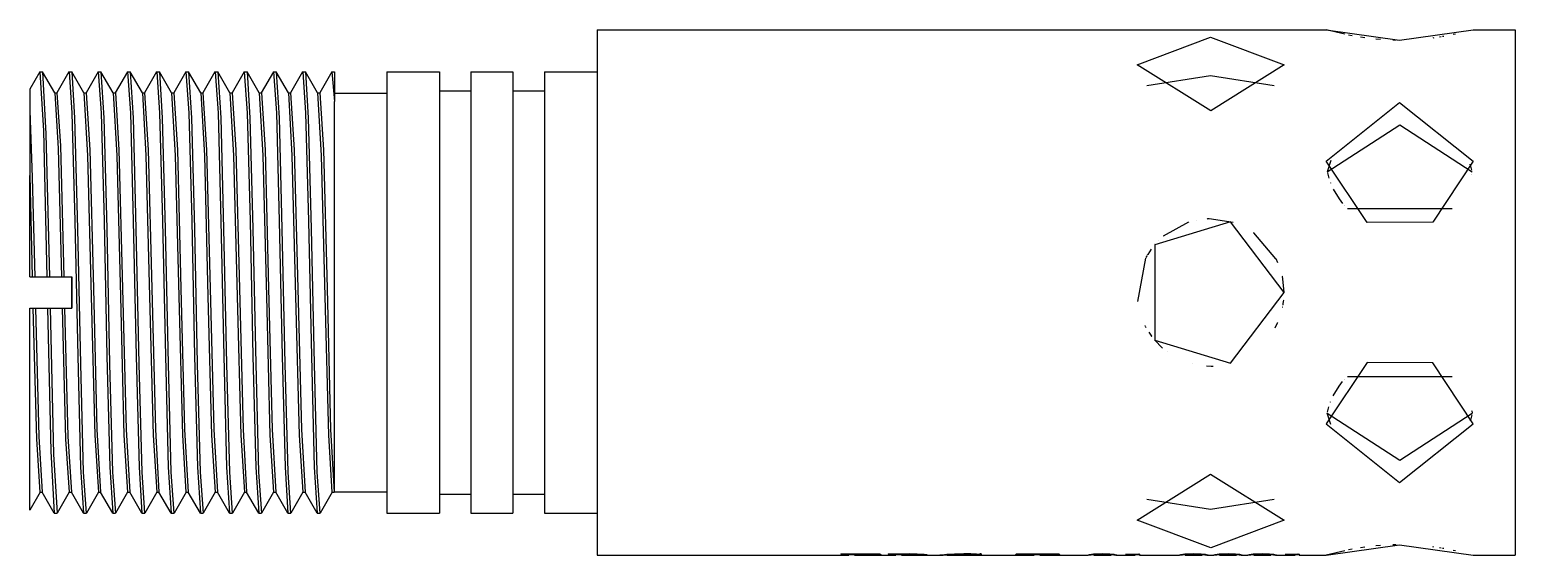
# Model space of a CAD drawing. Extents: x 157.5 to 228.2, y -12.5 to 12.5.
import ezdxf

# ---------------------------------------------------------------- set-up
doc = ezdxf.new("R2010")
doc.units = 0
doc.layers.get('0').update_dxf_attribs({"linetype": 'continuous'})

# ---------------------------------------------------------------- blocks, each defined once
blk = doc.blocks.new('CUT084')
at = {"color": 0}
for p, q in [((184.5, 12.5), (219.2, 12.5)), ((226.2, 12.5), (228.2, 12.5)), ((157.984, 10.5), (158.104, 10.5)), ((159.374, 10.5), (159.494, 10.5)), ((160.764, 10.5), (160.884, 10.5)), ((162.154, 10.5), (162.274, 10.5)), ((163.544, 10.5), (163.664, 10.5)), ((164.934, 10.5), (165.054, 10.5)), ((166.324, 10.5), (166.444, 10.5)), ((167.714, 10.5), (167.834, 10.5)), ((169.104, 10.5), (169.224, 10.5)), ((170.494, 10.5), (170.614, 10.5)), ((171.884, 10.5), (172, 10.5)), ((174.5, 10.5), (177, 10.5)), ((178.5, 10.5), (180.5, 10.5)), ((182, 10.5), (184.5, 10.5)), ((158.685, 9.5), (158.796, 9.5)), ((160.075, 9.5), (160.186, 9.5)), ((161.465, 9.5), (161.576, 9.5)), ((162.855, 9.5), (162.966, 9.5)), ((164.245, 9.5), (164.356, 9.5)), ((165.635, 9.5), (165.746, 9.5)), ((167.025, 9.5), (167.136, 9.5)), ((168.415, 9.5), (168.526, 9.5)), ((169.805, 9.5), (169.916, 9.5)), ((171.195, 9.5), (171.306, 9.5)), ((172, 9.49), (174.5, 9.49)), ((177, 9.6), (178.5, 9.6)), ((180.5, 9.6), (182, 9.6)), ((220.208, 4), (225.192, 4)), ((157.621, 0.75), (157.736, 0.75)), ((158.315, 0.75), (158.435, 0.75)), ((159.011, 0.75), (159.126, 0.75)), ((157.656, -0.75), (157.771, -0.75)), ((158.347, -0.75), (158.467, -0.75)), ((159.046, -0.75), (159.161, -0.75)), ((220.208, -4), (225.192, -4)), ((157.986, -9.5), (158.097, -9.5)), ((159.376, -9.5), (159.487, -9.5)), ((160.766, -9.5), (160.877, -9.5)), ((162.156, -9.5), (162.267, -9.5)), ((163.546, -9.5), (163.657, -9.5)), ((164.936, -9.5), (165.047, -9.5)), ((166.326, -9.5), (166.437, -9.5)), ((167.716, -9.5), (167.827, -9.5)), ((169.106, -9.5), (169.217, -9.5)), ((170.496, -9.5), (170.607, -9.5)), ((171.886, -9.5), (171.997, -9.5)), ((172, -9.49), (174.5, -9.49)), ((177, -9.6), (178.5, -9.6)), ((180.5, -9.6), (182, -9.6)), ((158.679, -10.5), (158.799, -10.5)), ((160.069, -10.5), (160.189, -10.5)), ((161.459, -10.5), (161.579, -10.5)), ((162.849, -10.5), (162.969, -10.5)), ((164.239, -10.5), (164.359, -10.5)), ((165.629, -10.5), (165.749, -10.5)), ((167.019, -10.5), (167.139, -10.5)), ((168.409, -10.5), (168.529, -10.5)), ((169.799, -10.5), (169.919, -10.5)), ((171.189, -10.5), (171.309, -10.5)), ((174.5, -10.5), (177, -10.5)), ((178.5, -10.5), (180.5, -10.5)), ((182, -10.5), (184.5, -10.5)), ((184.5, -12.5), (196.475, -12.5)), ((196.102, -12.438), (197.964, -12.438)), ((196.102, -12.438), (196.102, -12.445)), ((196.475, -12.438), (196.475, -12.455)), ((196.475, -12.46), (196.747, -12.46)), ((196.747, -12.438), (196.747, -12.455)), ((196.747, -12.498), (196.979, -12.498)), ((196.747, -12.498), (196.747, -12.499)), ((196.747, -12.499), (196.979, -12.499)), ((196.747, -12.5), (197.328, -12.5)), ((196.767, -12.438), (196.767, -12.448)), ((196.821, -12.438), (196.821, -12.445)), ((196.914, -12.438), (196.914, -12.445)), ((196.914, -12.445), (197.238, -12.445)), ((196.979, -12.498), (196.979, -12.499)), ((197.217, -12.497), (197.217, -12.499)), ((197.238, -12.438), (197.238, -12.445)), ((197.327, -12.495), (197.327, -12.5)), ((197.357, -12.484), (197.425, -12.484)), ((197.357, -12.484), (197.357, -12.497)), ((197.357, -12.497), (197.425, -12.497)), ((197.425, -12.484), (197.425, -12.497)), ((197.425, -12.5), (198.715, -12.5)), ((197.657, -12.438), (197.657, -12.45)), ((197.861, -12.438), (197.861, -12.465)), ((197.96, -12.438), (197.96, -12.49)), ((197.96, -12.49), (198.055, -12.49)), ((198.347, -12.438), (199.361, -12.438)), ((198.347, -12.438), (198.347, -12.445)), ((198.715, -12.438), (198.715, -12.455)), ((198.715, -12.46), (198.986, -12.46)), ((198.986, -12.438), (198.986, -12.455)), ((198.986, -12.499), (198.986, -12.5)), ((198.986, -12.499), (199.327, -12.499)), ((198.986, -12.5), (199.357, -12.5)), ((198.986, -12.5), (199.587, -12.5)), ((199.006, -12.438), (199.006, -12.448)), ((199.058, -12.438), (199.058, -12.445)), ((199.148, -12.438), (199.148, -12.445)), ((199.148, -12.445), (199.327, -12.445)), ((199.327, -12.438), (199.327, -12.445)), ((199.357, -12.499), (199.357, -12.5)), ((199.619, -12.498), (199.619, -12.5)), ((199.663, -12.498), (199.663, -12.499)), ((199.732, -12.445), (199.732, -12.455)), ((199.854, -12.5), (200.824, -12.5)), ((199.869, -12.45), (199.869, -12.482)), ((199.92, -12.452), (199.92, -12.498)), ((200.127, -12.467), (200.127, -12.494)), ((200.97, -12.48), (200.97, -12.491)), ((201.158, -12.463), (201.158, -12.499)), ((201.161, -12.5), (205.298, -12.5)), ((201.205, -12.459), (201.205, -12.488)), ((201.373, -12.448), (201.373, -12.466)), ((201.655, -12.436), (201.655, -12.447)), ((202.008, -12.432), (202.008, -12.438)), ((202.435, -12.445), (202.435, -12.456)), ((202.558, -12.453), (202.558, -12.47)), ((202.646, -12.442), (202.646, -12.484)), ((202.681, -12.438), (202.681, -12.493)), ((202.709, -12.434), (202.709, -12.494)), ((202.709, -12.494), (202.764, -12.494)), ((202.742, -12.431), (202.764, -12.431)), ((202.764, -12.431), (202.764, -12.494)), ((204.399, -12.491), (204.492, -12.491)), ((204.461, -12.438), (206.471, -12.438)), ((204.492, -12.438), (204.492, -12.491)), ((204.534, -12.438), (204.534, -12.472)), ((204.618, -12.438), (204.618, -12.456)), ((204.998, -12.438), (204.998, -12.445)), ((204.998, -12.445), (205.134, -12.445)), ((205.134, -12.438), (205.134, -12.445)), ((205.259, -12.438), (205.259, -12.447)), ((205.298, -12.438), (205.298, -12.454)), ((205.298, -12.46), (205.569, -12.46)), ((205.569, -12.438), (205.569, -12.454)), ((205.569, -12.5), (207.878, -12.5)), ((205.592, -12.438), (205.592, -12.448)), ((205.648, -12.438), (205.648, -12.445)), ((205.745, -12.438), (205.745, -12.445)), ((205.745, -12.445), (205.892, -12.445)), ((205.892, -12.438), (205.892, -12.445)), ((206.298, -12.438), (206.298, -12.456)), ((206.387, -12.438), (206.387, -12.471)), ((206.432, -12.438), (206.432, -12.491)), ((206.432, -12.491), (206.533, -12.491)), ((208.019, -12.468), (208.019, -12.479)), ((208.148, -12.453), (208.148, -12.499)), ((208.149, -12.5), (208.962, -12.5)), ((208.169, -12.452), (208.169, -12.485)), ((208.28, -12.444), (208.28, -12.46)), ((208.558, -12.438), (208.558, -12.445)), ((208.831, -12.444), (208.831, -12.46)), ((208.942, -12.452), (208.942, -12.485)), ((208.963, -12.453), (208.963, -12.499)), ((208.982, -12.455), (208.982, -12.468)), ((209.182, -12.484), (209.182, -12.491)), ((209.233, -12.5), (210.117, -12.5)), ((209.653, -12.462), (209.653, -12.468)), ((210.117, -12.454), (210.117, -12.464)), ((210.117, -12.46), (210.32, -12.46)), ((210.258, -12.444), (210.295, -12.444)), ((210.32, -12.447), (210.32, -12.476)), ((210.32, -12.5), (212.222, -12.5)), ((212.363, -12.468), (212.363, -12.479)), ((212.492, -12.453), (212.492, -12.499)), ((212.493, -12.5), (213.305, -12.5)), ((212.512, -12.452), (212.512, -12.485)), ((212.624, -12.444), (212.624, -12.46)), ((212.901, -12.438), (212.901, -12.445)), ((213.175, -12.444), (213.175, -12.46)), ((213.285, -12.452), (213.285, -12.485)), ((213.306, -12.453), (213.306, -12.499)), ((213.326, -12.455), (213.326, -12.468)), ((213.526, -12.484), (213.526, -12.491)), ((213.577, -12.5), (213.85, -12.5)), ((213.992, -12.468), (213.992, -12.479)), ((214.121, -12.453), (214.121, -12.499)), ((214.122, -12.5), (214.934, -12.5)), ((214.141, -12.452), (214.141, -12.485)), ((214.252, -12.444), (214.252, -12.46)), ((214.53, -12.438), (214.53, -12.445)), ((214.804, -12.444), (214.804, -12.46)), ((214.914, -12.452), (214.914, -12.485)), ((214.935, -12.453), (214.935, -12.499)), ((214.954, -12.455), (214.954, -12.468)), ((215.155, -12.484), (215.155, -12.491)), ((215.206, -12.5), (215.479, -12.5)), ((215.62, -12.468), (215.62, -12.479)), ((215.75, -12.453), (215.75, -12.499)), ((215.751, -12.5), (216.563, -12.5)), ((215.77, -12.452), (215.77, -12.485)), ((215.881, -12.444), (215.881, -12.46)), ((216.159, -12.438), (216.159, -12.445)), ((216.433, -12.444), (216.433, -12.46)), ((216.543, -12.452), (216.543, -12.485)), ((216.564, -12.453), (216.564, -12.499)), ((216.583, -12.455), (216.583, -12.468)), ((216.784, -12.484), (216.784, -12.491)), ((216.835, -12.5), (217.718, -12.5)), ((217.255, -12.462), (217.255, -12.468)), ((217.718, -12.454), (217.718, -12.464)), ((217.718, -12.46), (217.922, -12.46)), ((217.859, -12.444), (217.896, -12.444)), ((217.922, -12.447), (217.922, -12.476)), ((217.922, -12.5), (219.2, -12.5)), ((226.2, -12.5), (228.2, -12.5))]:
    blk.add_line(p, q, dxfattribs=at)
for points in [[(184.5, 12.5), (184.5, 10.766), (184.5, 6.214), (184.5, 0), (184.5, -6.214), (184.5, -10.766), (184.5, -12.5)], [(210.2, 10.825), (213.696, 12.142), (217.2, 10.825)], [(220.087, 12.281), (219.2, 12.5)], [(219.2, 12.5), (222.696, 12), (226.2, 12.5)], [(220.433, 12.212), (220.267, 12.244)], [(221.045, 12.114), (220.833, 12.144)], [(221.791, 12.034), (221.562, 12.054)], [(224.325, 12.11), (224.268, 12.102)], [(224.672, 12.161), (224.599, 12.149)], [(224.793, 12.181), (224.728, 12.17)], [(225.356, 12.29), (225.236, 12.265)], [(228.2, 12.5), (228.2, 10.766), (228.2, 6.214), (228.2, 0), (228.2, -6.214), (228.2, -10.766), (228.2, -12.5)], [(222.523, 12.001), (222.38, 12.004)], [(217.2, 10.825), (213.71, 8.642), (210.2, 10.825)], [(157.976, 10.493), (157.5, 9.67)], [(157.976, 10.493), (157.984, 10.5)], [(157.984, 10.5), (158.15, 7.686), (158.315, 0.75)], [(158.104, 10.5), (158.112, 10.493)], [(158.112, 10.493), (158.274, 7.554), (158.435, 0.75)], [(158.69, 9.492), (158.112, 10.493)], [(159.366, 10.493), (158.792, 9.5)], [(159.366, 10.493), (159.374, 10.5)], [(159.374, 10.5), (159.511, 8.54), (159.649, 3.39), (159.786, -3.026), (159.923, -8.311), (160.061, -10.493)], [(159.494, 10.5), (159.502, 10.493)], [(159.502, 10.493), (159.639, 8.311), (159.776, 3.026), (159.914, -3.39), (160.051, -8.54), (160.189, -10.5)], [(160.08, 9.492), (159.502, 10.493)], [(160.756, 10.493), (160.182, 9.5)], [(160.756, 10.493), (160.764, 10.5)], [(160.764, 10.5), (160.901, 8.54), (161.039, 3.39), (161.176, -3.026), (161.313, -8.311), (161.451, -10.493)], [(160.884, 10.5), (160.892, 10.493)], [(160.892, 10.493), (161.029, 8.311), (161.166, 3.026), (161.304, -3.39), (161.441, -8.54), (161.579, -10.5)], [(161.47, 9.492), (160.892, 10.493)], [(162.146, 10.493), (161.572, 9.5)], [(162.146, 10.493), (162.154, 10.5)], [(162.154, 10.5), (162.291, 8.54), (162.429, 3.39), (162.566, -3.026), (162.703, -8.311), (162.841, -10.493)], [(162.274, 10.5), (162.282, 10.493)], [(162.282, 10.493), (162.419, 8.311), (162.556, 3.026), (162.694, -3.39), (162.831, -8.54), (162.969, -10.5)], [(162.86, 9.492), (162.282, 10.493)], [(163.536, 10.493), (162.962, 9.5)], [(163.536, 10.493), (163.544, 10.5)], [(163.544, 10.5), (163.681, 8.54), (163.819, 3.39), (163.956, -3.026), (164.093, -8.311), (164.231, -10.493)], [(163.664, 10.5), (163.672, 10.493)], [(163.672, 10.493), (163.809, 8.311), (163.946, 3.026), (164.084, -3.39), (164.221, -8.54), (164.359, -10.5)], [(164.25, 9.492), (163.672, 10.493)], [(164.926, 10.493), (164.352, 9.5)], [(164.926, 10.493), (164.934, 10.5)], [(164.934, 10.5), (165.071, 8.54), (165.209, 3.39), (165.346, -3.026), (165.483, -8.311), (165.621, -10.493)], [(165.054, 10.5), (165.062, 10.493)], [(165.062, 10.493), (165.199, 8.311), (165.336, 3.026), (165.474, -3.39), (165.611, -8.54), (165.749, -10.5)], [(165.64, 9.492), (165.062, 10.493)], [(166.316, 10.493), (165.742, 9.5)], [(166.316, 10.493), (166.324, 10.5)], [(166.324, 10.5), (166.461, 8.54), (166.599, 3.39), (166.736, -3.026), (166.873, -8.311), (167.011, -10.493)], [(166.444, 10.5), (166.452, 10.493)], [(166.452, 10.493), (166.589, 8.311), (166.726, 3.026), (166.864, -3.39), (167.001, -8.54), (167.139, -10.5)], [(167.03, 9.492), (166.452, 10.493)], [(167.706, 10.493), (167.132, 9.5)], [(167.706, 10.493), (167.714, 10.5)], [(167.714, 10.5), (167.851, 8.54), (167.989, 3.39), (168.126, -3.026), (168.263, -8.311), (168.401, -10.493)], [(167.834, 10.5), (167.842, 10.493)], [(167.842, 10.493), (167.979, 8.311), (168.116, 3.026), (168.254, -3.39), (168.391, -8.54), (168.529, -10.5)], [(168.42, 9.492), (167.842, 10.493)], [(169.096, 10.493), (168.522, 9.5)], [(169.096, 10.493), (169.104, 10.5)], [(169.104, 10.5), (169.241, 8.54), (169.379, 3.39), (169.516, -3.026), (169.653, -8.311), (169.791, -10.493)], [(169.224, 10.5), (169.232, 10.493)], [(169.232, 10.493), (169.369, 8.311), (169.506, 3.026), (169.644, -3.39), (169.781, -8.54), (169.919, -10.5)], [(169.81, 9.492), (169.232, 10.493)], [(170.486, 10.493), (169.912, 9.5)], [(170.486, 10.493), (170.494, 10.5)], [(170.494, 10.5), (170.631, 8.54), (170.769, 3.39), (170.906, -3.026), (171.043, -8.311), (171.181, -10.493)], [(170.614, 10.5), (170.622, 10.493)], [(170.622, 10.493), (170.759, 8.311), (170.896, 3.026), (171.034, -3.39), (171.171, -8.54), (171.309, -10.5)], [(171.2, 9.492), (170.622, 10.493)], [(171.876, 10.493), (171.302, 9.5)], [(171.876, 10.493), (171.884, 10.5)], [(171.884, 10.5), (172, 9.084)], [(172, 10.5), (172, 9.084)], [(174.5, 10.5), (174.5, 8.459), (174.5, 3.224), (174.5, -3.224), (174.5, -8.459), (174.5, -10.5)], [(177, 10.5), (177, 8.459), (177, 3.224), (177, -3.224), (177, -8.459), (177, -10.5)], [(178.5, 10.5), (178.5, 8.459), (178.5, 3.224), (178.5, -3.224), (178.5, -8.459), (178.5, -10.5)], [(180.5, 10.5), (180.5, 8.459), (180.5, 3.224), (180.5, -3.224), (180.5, -8.459), (180.5, -10.5)], [(182, 10.5), (182, 8.459), (182, 3.224), (182, -3.224), (182, -8.459), (182, -10.5)], [(210.67, 9.842), (213.7, 10.323), (216.73, 9.842)], [(157.5, 9.67), (157.5, 8.663)], [(158.69, 9.492), (158.85, 6.847), (159.011, 0.75)], [(158.796, 9.5), (158.961, 6.978), (159.126, 0.75)], [(160.08, 9.492), (160.251, 6.512), (160.423, -0.192), (160.594, -6.786), (160.766, -9.5)], [(160.186, 9.5), (160.358, 6.785), (160.529, 0.192), (160.701, -6.512), (160.872, -9.492)], [(161.47, 9.492), (161.641, 6.512), (161.813, -0.192), (161.984, -6.785), (162.156, -9.5)], [(161.576, 9.5), (161.748, 6.785), (161.919, 0.192), (162.091, -6.512), (162.262, -9.492)], [(162.86, 9.492), (163.031, 6.512), (163.203, -0.192), (163.374, -6.785), (163.546, -9.5)], [(162.966, 9.5), (163.138, 6.785), (163.309, 0.192), (163.481, -6.512), (163.652, -9.492)], [(164.25, 9.492), (164.421, 6.512), (164.593, -0.192), (164.764, -6.785), (164.936, -9.5)], [(164.356, 9.5), (164.528, 6.785), (164.699, 0.192), (164.871, -6.512), (165.042, -9.492)], [(165.64, 9.492), (165.811, 6.512), (165.983, -0.191), (166.154, -6.785), (166.326, -9.5)], [(165.746, 9.5), (165.918, 6.785), (166.089, 0.192), (166.261, -6.512), (166.432, -9.492)], [(167.03, 9.492), (167.201, 6.512), (167.373, -0.192), (167.544, -6.786), (167.716, -9.5)], [(167.136, 9.5), (167.308, 6.785), (167.479, 0.192), (167.651, -6.512), (167.822, -9.492)], [(168.42, 9.492), (168.591, 6.512), (168.763, -0.192), (168.934, -6.785), (169.106, -9.5)], [(168.526, 9.5), (168.698, 6.785), (168.869, 0.192), (169.041, -6.512), (169.212, -9.492)], [(169.81, 9.492), (169.981, 6.512), (170.153, -0.192), (170.324, -6.785), (170.496, -9.5)], [(169.916, 9.5), (170.088, 6.785), (170.259, 0.192), (170.431, -6.512), (170.602, -9.492)], [(171.2, 9.492), (171.371, 6.512), (171.543, -0.192), (171.714, -6.786), (171.886, -9.5)], [(171.306, 9.5), (171.478, 6.785), (171.649, 0.192), (171.821, -6.512), (171.992, -9.492)], [(157.5, 8.663), (157.5, 5.566)], [(157.5, 8.663), (157.618, 5.469), (157.736, 0.75)], [(172, -9.505), (172, -7.419), (172, -2.101), (172, 4.225), (172, 9.084)], [(219.2, 6.25), (222.696, 9.031), (226.2, 6.25)], [(219.248, 5.743), (222.698, 7.981), (226.152, 5.743)], [(226.2, 6.25), (224.269, 3.342), (221.149, 3.333), (219.2, 6.25)], [(219.422, 6.277), (219.248, 5.743)], [(219.257, 5.699), (219.324, 5.432)], [(226.06, 6.075), (226.051, 6.102)], [(226.137, 5.814), (226.061, 6.074)], [(157.5, 0.75), (157.5, 5.566)], [(157.5, 5.566), (157.621, 0.75)], [(219.395, 5.226), (219.395, 5.226)], [(219.396, 5.224), (219.396, 5.224)], [(219.397, 5.221), (219.397, 5.221)], [(219.398, 5.219), (219.398, 5.219)], [(219.399, 5.215), (219.399, 5.215)], [(219.4, 5.213), (219.4, 5.213)], [(219.4, 5.212), (219.403, 5.205)], [(226.124, 5.613), (226.124, 5.613)], [(226.125, 5.616), (226.125, 5.616)], [(226.126, 5.622), (226.126, 5.622)], [(226.126, 5.619), (226.126, 5.619)], [(219.535, 4.911), (219.819, 4.449)], [(219.82, 4.448), (219.984, 4.24)], [(220.074, 4.138), (220.074, 4.138)], [(220.076, 4.136), (220.076, 4.136)], [(220.079, 4.133), (220.079, 4.133)], [(220.081, 4.13), (220.081, 4.13)], [(220.084, 4.128), (220.084, 4.128)], [(217.2, 0), (214.65, 3.369), (211.04, 2.275), (211.04, -2.274), (214.649, -3.369), (217.2, 0)], [(212.652, 3.339), (211.45, 2.681)], [(212.693, 3.352), (212.693, 3.352)], [(213.014, 3.432), (213.013, 3.432)], [(213.552, 3.497), (213.537, 3.496)], [(213.625, 3.499), (213.554, 3.497)], [(214.776, 3.331), (213.628, 3.499)], [(215.741, 2.843), (215.741, 2.843)], [(215.753, 2.834), (215.747, 2.839)], [(216.812, 1.601), (215.755, 2.833)], [(211.059, 2.297), (211.042, 2.277)], [(211.224, 2.473), (211.222, 2.472)], [(211.45, 2.681), (211.45, 2.681)], [(210.607, 1.638), (210.227, -0.434)], [(210.61, 1.643), (210.61, 1.643)], [(210.613, 1.648), (210.612, 1.648)], [(210.615, 1.654), (210.615, 1.654)], [(210.67, 1.752), (210.618, 1.659)], [(210.69, 1.786), (210.686, 1.779)], [(210.704, 1.809), (210.695, 1.794)], [(210.873, 2.064), (210.706, 1.813)], [(216.903, 1.412), (216.816, 1.594)], [(157.5, 0.75), (157.621, 0.75)], [(157.736, 0.75), (158.315, 0.75)], [(158.435, 0.75), (159.011, 0.75)], [(159.126, 0.75), (159.5, 0.75)], [(159.5, -0.75), (159.5, 0.75)], [(159.5, 0.75), (159.5, -0.75)], [(217.116, 0.762), (217.112, 0.782)], [(217.139, 0.649), (217.117, 0.759)], [(217.2, 0), (217.14, 0.647)], [(217.2, -0.021), (217.2, 0)], [(217.128, -0.705), (217.13, -0.696)], [(217.132, -0.687), (217.132, -0.687)], [(217.134, -0.678), (217.134, -0.678)], [(217.135, -0.67), (217.135, -0.669)], [(217.137, -0.661), (217.137, -0.661)], [(217.139, -0.652), (217.139, -0.652)], [(217.14, -0.643), (217.14, -0.643)], [(217.142, -0.634), (217.142, -0.634)], [(217.144, -0.625), (217.144, -0.625)], [(217.145, -0.617), (217.145, -0.616)], [(217.147, -0.608), (217.147, -0.608)], [(217.148, -0.599), (217.148, -0.599)], [(217.15, -0.59), (217.151, -0.581)], [(217.151, -0.581), (217.153, -0.573)], [(217.153, -0.572), (217.154, -0.564)], [(217.154, -0.563), (217.156, -0.556)], [(217.156, -0.554), (217.157, -0.547)], [(217.157, -0.546), (217.158, -0.538)], [(217.159, -0.537), (217.16, -0.529)], [(217.16, -0.528), (217.171, -0.45)], [(217.171, -0.447), (217.172, -0.439)], [(217.173, -0.437), (217.174, -0.429)], [(217.174, -0.422), (217.181, -0.366)], [(217.174, -0.426), (217.174, -0.422)], [(217.181, -0.36), (217.181, -0.36)], [(217.181, -0.363), (217.181, -0.363)], [(217.182, -0.351), (217.182, -0.351)], [(217.182, -0.354), (217.182, -0.354)], [(217.182, -0.357), (217.182, -0.357)], [(217.183, -0.342), (217.183, -0.342)], [(217.183, -0.345), (217.183, -0.345)], [(217.183, -0.348), (217.183, -0.348)], [(157.5, -0.75), (157.656, -0.75)], [(157.5, -10.349), (157.5, -7.585), (157.5, -0.75)], [(157.656, -0.75), (157.821, -6.978), (157.986, -9.5)], [(157.771, -0.75), (158.347, -0.75)], [(157.771, -0.75), (157.932, -6.847), (158.093, -9.492)], [(158.347, -0.75), (158.509, -7.554), (158.671, -10.493)], [(158.467, -0.75), (158.633, -7.686), (158.799, -10.5)], [(158.467, -0.75), (159.046, -0.75)], [(159.046, -0.75), (159.211, -6.978), (159.376, -9.5)], [(159.161, -0.75), (159.322, -6.847), (159.483, -9.492)], [(159.161, -0.75), (159.5, -0.75)], [(210.572, -1.57), (210.583, -1.592)], [(210.584, -1.594), (210.601, -1.627)], [(210.601, -1.627), (210.622, -1.666)], [(210.756, -1.893), (210.884, -2.078)], [(210.885, -2.08), (210.899, -2.099)], [(210.902, -2.102), (210.902, -2.102)], [(216.77, -1.682), (216.887, -1.447)], [(216.887, -1.446), (216.894, -1.432)], [(216.894, -1.431), (216.894, -1.431)], [(211.025, -2.257), (211.417, -2.653)], [(211.417, -2.653), (211.418, -2.653)], [(211.639, -2.829), (211.639, -2.829)], [(212.852, -3.396), (212.853, -3.396)], [(213.505, -3.495), (213.727, -3.5)], [(213.732, -3.5), (213.784, -3.499)], [(213.789, -3.499), (213.819, -3.498)], [(226.2, -6.25), (224.269, -3.342), (221.149, -3.333), (219.2, -6.25)], [(219.82, -4.448), (219.984, -4.24)], [(220.074, -4.138), (220.074, -4.138)], [(220.076, -4.136), (220.076, -4.136)], [(220.079, -4.133), (220.079, -4.133)], [(220.081, -4.13), (220.081, -4.13)], [(220.084, -4.128), (220.084, -4.128)], [(219.535, -4.911), (219.819, -4.449)], [(219.257, -5.697), (219.324, -5.432)], [(219.395, -5.226), (219.395, -5.226)], [(219.396, -5.224), (219.396, -5.224)], [(219.397, -5.221), (219.397, -5.221)], [(219.398, -5.219), (219.398, -5.219)], [(219.399, -5.215), (219.399, -5.215)], [(219.4, -5.212), (219.402, -5.207)], [(219.4, -5.213), (219.4, -5.213)], [(226.124, -5.613), (226.124, -5.613)], [(226.125, -5.616), (226.125, -5.616)], [(226.126, -5.619), (226.126, -5.619)], [(226.126, -5.622), (226.152, -5.743)], [(219.2, -6.25), (222.696, -9.031), (226.2, -6.25)], [(219.248, -5.743), (222.698, -7.981), (226.152, -5.743)], [(219.422, -6.277), (219.248, -5.743)], [(226.06, -6.075), (226.051, -6.102)], [(226.137, -5.814), (226.061, -6.074)], [(210.2, -10.825), (213.696, -8.642), (217.2, -10.825)], [(157.99, -9.5), (157.5, -10.349)], [(158.671, -10.493), (158.093, -9.492)], [(159.38, -9.5), (158.807, -10.493)], [(160.061, -10.493), (159.483, -9.492)], [(160.77, -9.5), (160.197, -10.493)], [(161.451, -10.493), (160.872, -9.492)], [(162.16, -9.5), (161.587, -10.493)], [(162.841, -10.493), (162.262, -9.492)], [(163.55, -9.5), (162.977, -10.493)], [(164.231, -10.493), (163.652, -9.492)], [(164.94, -9.5), (164.367, -10.493)], [(165.621, -10.493), (165.042, -9.492)], [(166.33, -9.5), (165.757, -10.493)], [(167.011, -10.493), (166.432, -9.492)], [(167.72, -9.5), (167.147, -10.493)], [(168.401, -10.493), (167.822, -9.492)], [(169.11, -9.5), (168.537, -10.493)], [(169.791, -10.493), (169.212, -9.492)], [(170.5, -9.5), (169.927, -10.493)], [(171.181, -10.493), (170.602, -9.492)], [(171.89, -9.5), (171.317, -10.493)], [(172, -9.505), (171.992, -9.492)], [(216.73, -9.842), (213.7, -10.323), (210.67, -9.842)], [(158.671, -10.493), (158.679, -10.5)], [(158.799, -10.5), (158.807, -10.493)], [(160.061, -10.493), (160.069, -10.5)], [(160.189, -10.5), (160.197, -10.493)], [(161.451, -10.493), (161.459, -10.5)], [(161.579, -10.5), (161.587, -10.493)], [(162.841, -10.493), (162.849, -10.5)], [(162.969, -10.5), (162.977, -10.493)], [(164.231, -10.493), (164.239, -10.5)], [(164.359, -10.5), (164.367, -10.493)], [(165.621, -10.493), (165.629, -10.5)], [(165.749, -10.5), (165.757, -10.493)], [(167.011, -10.493), (167.019, -10.5)], [(167.139, -10.5), (167.147, -10.493)], [(168.401, -10.493), (168.409, -10.5)], [(168.529, -10.5), (168.537, -10.493)], [(169.791, -10.493), (169.799, -10.5)], [(169.919, -10.5), (169.927, -10.493)], [(171.181, -10.493), (171.189, -10.5)], [(171.309, -10.5), (171.317, -10.493)], [(217.2, -10.825), (213.71, -12.142), (210.2, -10.825)], [(219.2, -12.5), (222.696, -12), (226.2, -12.5)], [(222.523, -12.001), (222.38, -12.004)], [(196.102, -12.438), (196.102, -12.445)], [(196.102, -12.445), (196.475, -12.455)], [(196.475, -12.455), (196.475, -12.5)], [(196.747, -12.455), (196.767, -12.448)], [(196.747, -12.455), (196.747, -12.498)], [(196.747, -12.499), (196.747, -12.5)], [(196.767, -12.448), (196.821, -12.445)], [(196.821, -12.445), (196.914, -12.445)], [(197.217, -12.497), (196.979, -12.498)], [(196.979, -12.499), (197.217, -12.499)], [(197.327, -12.495), (197.217, -12.497)], [(197.217, -12.499), (197.327, -12.5)], [(197.238, -12.445), (197.657, -12.45)], [(197.357, -12.484), (197.327, -12.495)], [(197.327, -12.5), (197.328, -12.5)], [(197.328, -12.5), (197.357, -12.497)], [(197.425, -12.484), (197.425, -12.5)], [(197.657, -12.45), (197.861, -12.465)], [(197.861, -12.465), (197.96, -12.49)], [(197.964, -12.438), (198.055, -12.49)], [(198.347, -12.438), (198.347, -12.445)], [(198.347, -12.445), (198.715, -12.455)], [(198.715, -12.455), (198.715, -12.5)], [(198.986, -12.455), (199.006, -12.448)], [(198.986, -12.455), (198.986, -12.499)], [(198.986, -12.5), (198.986, -12.5)], [(199.006, -12.448), (199.058, -12.445)], [(199.058, -12.445), (199.148, -12.445)], [(199.327, -12.445), (199.732, -12.455)], [(199.73, -12.497), (199.327, -12.499)], [(199.357, -12.5), (199.587, -12.5)], [(199.74, -12.445), (199.361, -12.438)], [(199.587, -12.5), (199.619, -12.5)], [(199.619, -12.5), (199.676, -12.5)], [(199.663, -12.499), (199.92, -12.498)], [(199.854, -12.5), (199.663, -12.499)], [(199.869, -12.482), (199.73, -12.497)], [(199.732, -12.455), (199.869, -12.482)], [(200.073, -12.462), (199.74, -12.445)], [(199.907, -12.5), (199.854, -12.5)], [(199.92, -12.498), (200.127, -12.494)], [(200.208, -12.483), (200.073, -12.462)], [(200.127, -12.494), (200.208, -12.483)], [(200.907, -12.487), (200.819, -12.499)], [(200.819, -12.499), (200.824, -12.5)], [(200.824, -12.5), (200.97, -12.491)], [(201.152, -12.464), (200.907, -12.487)], [(200.97, -12.491), (201.158, -12.479)], [(201.519, -12.441), (201.152, -12.464)], [(201.158, -12.499), (201.205, -12.488)], [(201.161, -12.5), (201.158, -12.499)], [(201.205, -12.488), (201.373, -12.466)], [(201.373, -12.466), (201.655, -12.447)], [(201.963, -12.431), (201.519, -12.441)], [(201.655, -12.447), (202.008, -12.438)], [(202.283, -12.438), (201.963, -12.431)], [(202.008, -12.438), (202.435, -12.456)], [(202.552, -12.453), (202.283, -12.438)], [(202.435, -12.456), (202.558, -12.47)], [(202.552, -12.453), (202.722, -12.432)], [(202.558, -12.47), (202.646, -12.484)], [(202.646, -12.484), (202.681, -12.493)], [(202.681, -12.493), (202.709, -12.494)], [(202.742, -12.431), (202.722, -12.432)], [(202.779, -12.432), (202.764, -12.431)], [(202.764, -12.494), (202.787, -12.493)], [(202.787, -12.434), (202.779, -12.432)], [(202.787, -12.434), (202.787, -12.493)], [(204.399, -12.491), (204.461, -12.438)], [(204.492, -12.491), (204.534, -12.472)], [(204.534, -12.472), (204.618, -12.456)], [(204.618, -12.456), (204.998, -12.445)], [(205.134, -12.445), (205.259, -12.447)], [(205.259, -12.447), (205.298, -12.454)], [(205.298, -12.454), (205.298, -12.5)], [(205.569, -12.454), (205.592, -12.448)], [(205.569, -12.454), (205.569, -12.5)], [(205.592, -12.448), (205.648, -12.445)], [(205.648, -12.445), (205.745, -12.445)], [(205.892, -12.445), (206.298, -12.456)], [(206.298, -12.456), (206.387, -12.471)], [(206.387, -12.471), (206.432, -12.491)], [(206.471, -12.438), (206.533, -12.491)], [(207.928, -12.484), (207.877, -12.5)], [(207.877, -12.5), (207.878, -12.5)], [(207.878, -12.5), (208.019, -12.479)], [(208.131, -12.455), (207.928, -12.484)], [(208.019, -12.479), (208.148, -12.466)], [(208.557, -12.438), (208.131, -12.455)], [(208.148, -12.499), (208.169, -12.485)], [(208.149, -12.5), (208.148, -12.499)], [(208.169, -12.485), (208.28, -12.46)], [(208.28, -12.46), (208.558, -12.445)], [(208.905, -12.449), (208.557, -12.438)], [(208.558, -12.445), (208.831, -12.46)], [(208.831, -12.46), (208.942, -12.485)], [(209.111, -12.471), (208.905, -12.449)], [(208.942, -12.485), (208.963, -12.499)], [(208.963, -12.499), (208.962, -12.5)], [(208.963, -12.467), (208.982, -12.468)], [(208.982, -12.468), (209.182, -12.491)], [(209.208, -12.491), (209.111, -12.471)], [(209.182, -12.491), (209.233, -12.5)], [(209.234, -12.5), (209.208, -12.491)], [(209.233, -12.5), (209.234, -12.5)], [(210.258, -12.444), (209.653, -12.462)], [(209.653, -12.462), (209.653, -12.468)], [(209.653, -12.468), (210.117, -12.464)], [(210.117, -12.464), (210.117, -12.5)], [(210.312, -12.445), (210.295, -12.444)], [(210.32, -12.447), (210.312, -12.445)], [(210.32, -12.447), (210.32, -12.5)], [(212.271, -12.484), (212.221, -12.5)], [(212.221, -12.5), (212.222, -12.5)], [(212.222, -12.5), (212.363, -12.479)], [(212.475, -12.455), (212.271, -12.484)], [(212.363, -12.479), (212.492, -12.466)], [(212.9, -12.438), (212.475, -12.455)], [(212.492, -12.499), (212.512, -12.485)], [(212.493, -12.5), (212.492, -12.499)], [(212.512, -12.485), (212.624, -12.46)], [(212.624, -12.46), (212.901, -12.445)], [(213.248, -12.449), (212.9, -12.438)], [(212.901, -12.445), (213.175, -12.46)], [(213.175, -12.46), (213.285, -12.485)], [(213.455, -12.471), (213.248, -12.449)], [(213.285, -12.485), (213.306, -12.499)], [(213.306, -12.499), (213.305, -12.5)], [(213.306, -12.467), (213.326, -12.468)], [(213.326, -12.468), (213.526, -12.491)], [(213.551, -12.491), (213.455, -12.471)], [(213.526, -12.491), (213.577, -12.5)], [(213.578, -12.5), (213.551, -12.491)], [(213.577, -12.5), (213.578, -12.5)], [(213.9, -12.484), (213.849, -12.5)], [(213.849, -12.5), (213.85, -12.5)], [(213.85, -12.5), (213.992, -12.479)], [(214.104, -12.455), (213.9, -12.484)], [(213.992, -12.479), (214.121, -12.466)], [(214.529, -12.438), (214.104, -12.455)], [(214.121, -12.499), (214.141, -12.485)], [(214.122, -12.5), (214.121, -12.499)], [(214.141, -12.485), (214.252, -12.46)], [(214.252, -12.46), (214.53, -12.445)], [(214.877, -12.449), (214.529, -12.438)], [(214.53, -12.445), (214.804, -12.46)], [(214.804, -12.46), (214.914, -12.485)], [(215.084, -12.471), (214.877, -12.449)], [(214.914, -12.485), (214.935, -12.499)], [(214.935, -12.499), (214.934, -12.5)], [(214.935, -12.467), (214.954, -12.468)], [(214.954, -12.468), (215.155, -12.491)], [(215.18, -12.491), (215.084, -12.471)], [(215.155, -12.491), (215.206, -12.5)], [(215.207, -12.5), (215.18, -12.491)], [(215.206, -12.5), (215.207, -12.5)], [(215.529, -12.484), (215.478, -12.5)], [(215.478, -12.5), (215.479, -12.5)], [(215.479, -12.5), (215.62, -12.479)], [(215.733, -12.455), (215.529, -12.484)], [(215.62, -12.479), (215.75, -12.466)], [(216.158, -12.438), (215.733, -12.455)], [(215.75, -12.499), (215.77, -12.485)], [(215.751, -12.5), (215.75, -12.499)], [(215.77, -12.485), (215.881, -12.46)], [(215.881, -12.46), (216.159, -12.445)], [(216.506, -12.449), (216.158, -12.438)], [(216.159, -12.445), (216.433, -12.46)], [(216.433, -12.46), (216.543, -12.485)], [(216.713, -12.471), (216.506, -12.449)], [(216.543, -12.485), (216.564, -12.499)], [(216.564, -12.499), (216.563, -12.5)], [(216.564, -12.467), (216.583, -12.468)], [(216.583, -12.468), (216.784, -12.491)], [(216.809, -12.491), (216.713, -12.471)], [(216.784, -12.491), (216.835, -12.5)], [(216.836, -12.5), (216.809, -12.491)], [(216.835, -12.5), (216.836, -12.5)], [(217.859, -12.444), (217.255, -12.462)], [(217.255, -12.462), (217.255, -12.468)], [(217.255, -12.468), (217.718, -12.464)], [(217.718, -12.464), (217.718, -12.5)], [(217.913, -12.445), (217.896, -12.444)], [(217.922, -12.447), (217.913, -12.445)], [(217.922, -12.447), (217.922, -12.5)], [(220.087, -12.281), (219.2, -12.5)], [(220.433, -12.212), (220.267, -12.244)], [(221.045, -12.114), (220.833, -12.144)], [(221.791, -12.034), (221.562, -12.054)], [(224.325, -12.11), (224.268, -12.102)], [(224.672, -12.161), (224.599, -12.149)], [(224.793, -12.181), (224.728, -12.17)], [(225.356, -12.29), (225.236, -12.265)]]:
    blk.add_lwpolyline(points, dxfattribs=at)

msp = doc.modelspace()

# ---------------------------------------------------------------- block references
at = {"color": 0}
msp.add_blockref('CUT084', (0, 0), dxfattribs=at)

doc.saveas('drawing.dxf')
